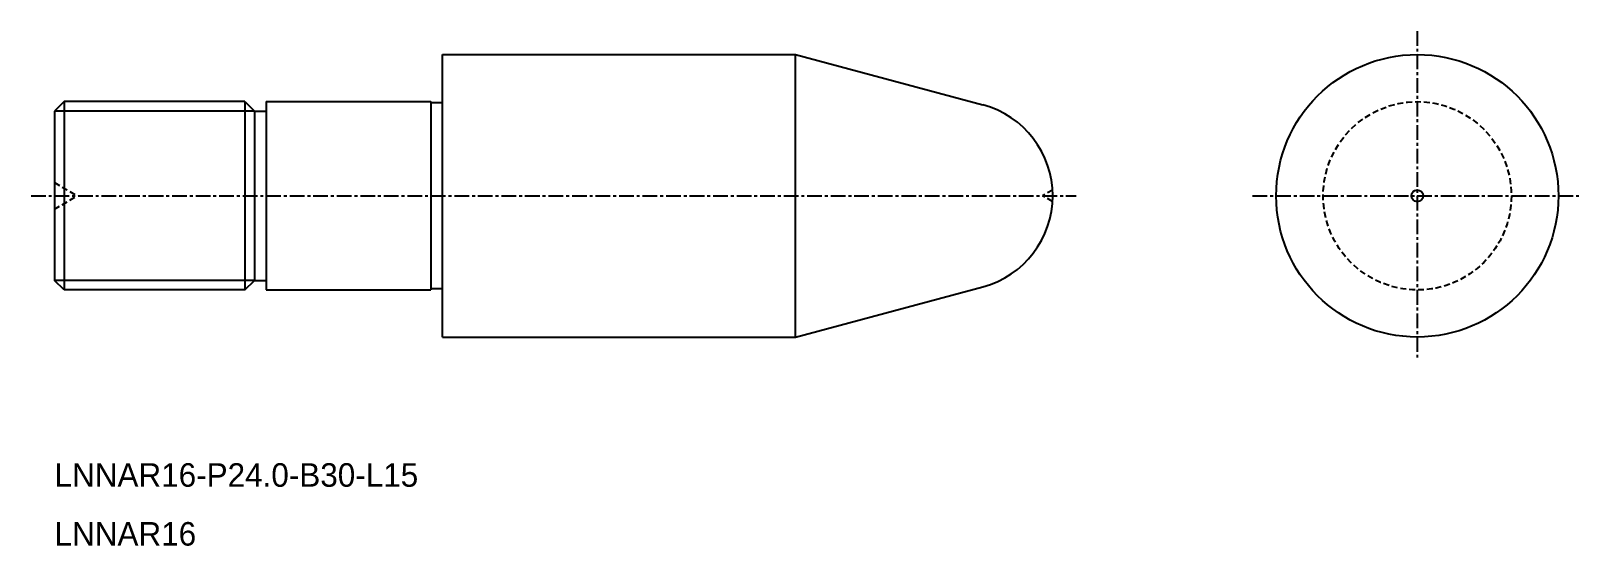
# Model space of a CAD drawing. Extents: x -1684 to -1553, y -1225 to -1181.
import ezdxf

# ---------------------------------------------------------------- set-up
doc = ezdxf.new("R2010")
doc.units = 0
doc.linetypes.add('CENTER', pattern=[2, 1.25, -0.25, 0.25, -0.25])
doc.linetypes.add('DASHED', pattern=[0.75, 0.5, -0.25])
doc.layers.get('0').update_dxf_attribs({"linetype": 'CONTINUOUS'})
doc.layers.add('CENTER', color=1, linetype='CENTER')

msp = doc.modelspace()

# ---------------------------------------------------------------- linework, layer by layer
at = {"color": 7, "linetype": 'CONTINUOUS'}
for p, q in [((-1649.48, -1182.8), (-1619.48, -1182.8)), ((-1649.48, -1206.8), (-1649.48, -1182.8)), ((-1619.48, -1206.8), (-1619.48, -1182.8)), ((-1619.48, -1182.8), (-1603.54, -1187.07)), ((-1681.67, -1186.8), (-1682.48, -1187.61)), ((-1666.29, -1186.8), (-1681.67, -1186.8)), ((-1681.66, -1186.8), (-1681.66, -1202.8)), ((-1666.3, -1186.8), (-1666.3, -1202.8)), ((-1666.29, -1186.8), (-1665.48, -1187.61)), ((-1664.48, -1186.8), (-1650.48, -1186.8)), ((-1664.48, -1186.8), (-1664.48, -1202.8)), ((-1650.48, -1186.8), (-1650.48, -1202.8)), ((-1682.48, -1187.61), (-1682.48, -1201.99)), ((-1665.48, -1187.61), (-1665.48, -1201.99)), ((-1665.48, -1187.61), (-1664.48, -1187.61)), ((-1649.48, -1186.9), (-1650.48, -1186.9)), ((-1681.67, -1202.8), (-1682.48, -1201.99)), ((-1666.29, -1202.8), (-1665.48, -1201.99)), ((-1665.48, -1201.99), (-1664.48, -1201.99)), ((-1619.48, -1206.8), (-1603.54, -1202.53)), ((-1666.29, -1202.8), (-1681.67, -1202.8)), ((-1664.48, -1202.8), (-1650.48, -1202.8)), ((-1649.48, -1202.7), (-1650.48, -1202.7)), ((-1649.48, -1206.8), (-1619.48, -1206.8))]:
    msp.add_line(p, q, dxfattribs=at)
at = {"color": 3, "linetype": 'CONTINUOUS'}
for p, q in [((-1665.48, -1187.61), (-1682.48, -1187.61)), ((-1665.48, -1201.99), (-1682.48, -1201.99))]:
    msp.add_line(p, q, dxfattribs=at)
at = {"color": 3, "linetype": 'DASHED'}
for p, q in [((-1682.48, -1193.68), (-1680.53, -1194.8)), ((-1597.62, -1194.31), (-1598.47, -1194.8)), ((-1682.48, -1195.93), (-1680.53, -1194.8)), ((-1597.62, -1195.29), (-1598.47, -1194.8))]:
    msp.add_line(p, q, dxfattribs=at)
msp.add_circle((-1566.61, -1194.8), 8, dxfattribs=at)
at = {"color": 7, "linetype": 'CONTINUOUS'}
msp.add_arc((-1605.61, -1194.8), 8, 285, 75, dxfattribs=at)
at = {"layer": 'CENTER', "color": 1, "linetype": 'CENTER'}
for p, q in [((-1566.61, -1180.8), (-1566.61, -1208.8)), ((-1684.48, -1194.8), (-1595.61, -1194.8)), ((-1580.61, -1194.8), (-1552.61, -1194.8))]:
    msp.add_line(p, q, dxfattribs=at)
at = {"layer": 'CENTER', "color": 7, "linetype": 'CONTINUOUS'}
for radius in [12, 0.5]:
    msp.add_circle((-1566.61, -1194.8), radius, dxfattribs=at)

# ---------------------------------------------------------------- texts
at = {"color": 7, "linetype": 'CONTINUOUS'}
for s, p in [('LNNAR16-P24.0-B30-L15', (-1682.48, -1219.52)), ('LNNAR16', (-1682.48, -1224.52))]:
    msp.add_text(s, height=2, dxfattribs=at).set_placement(p)

doc.saveas('drawing.dxf')
